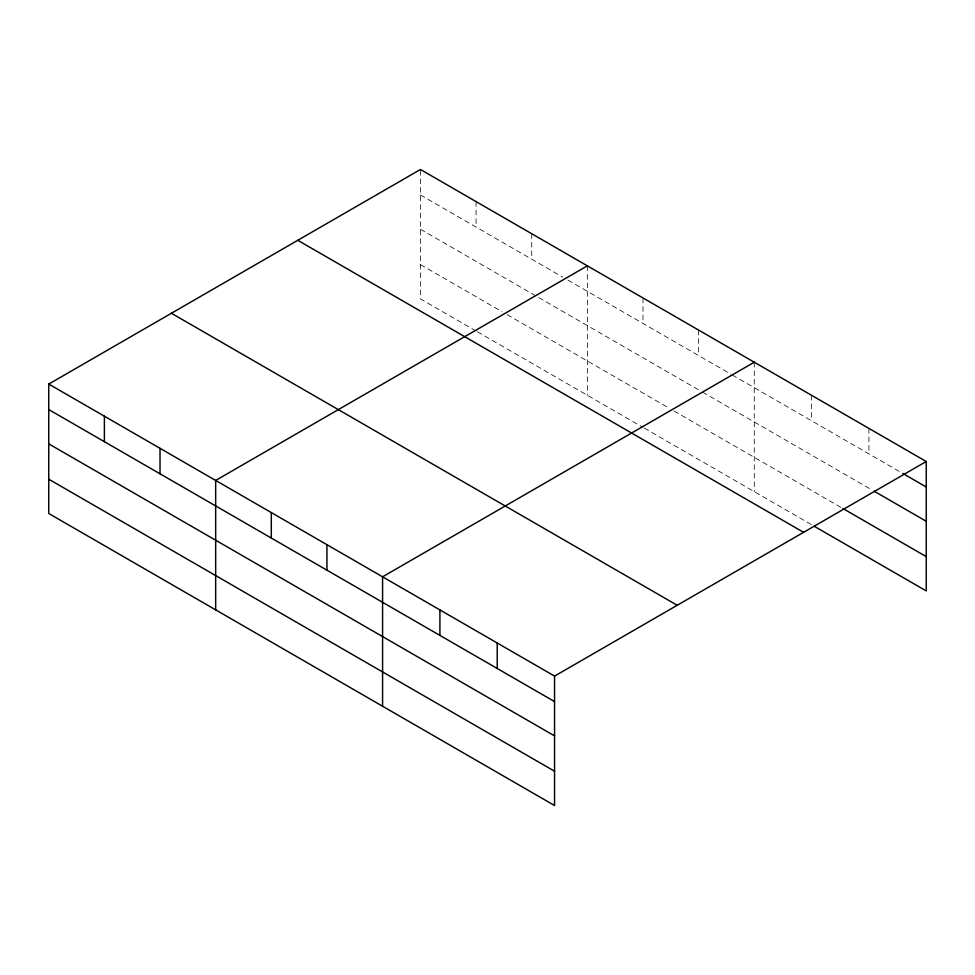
<?xml version="1.0" encoding="UTF-8"?>
<svg xmlns="http://www.w3.org/2000/svg" width="975" height="975" viewBox="0 0 975 975"><rect width="100%" height="100%" fill="white"/><g stroke="black" fill="none" stroke-linecap="round" stroke-linejoin="round"><path stroke-width="0.73" stroke-dasharray="4.88 3.66" d="M476.08 331.025L420.444 298.898L420.444 169.479M420.444 194.963L562.782 277.132M567.95 280.118L730.982 374.254M732.274 374.997L901.497 472.692M420.444 229.259L701.22 391.365M702.524 392.108L871.528 489.694M420.444 264.603L501.967 311.659M507.134 314.645L668.874 408.025M674.054 411.023L841.571 507.731M477.372 331.768L643 427.391M644.292 428.135L811.602 524.733M868.92 428.403L868.92 453.887M811.602 395.314L811.602 420.786M754.272 362.212L754.272 491.632M698.636 330.098L698.636 355.57M643 297.972L643 323.456M587.364 265.846L587.364 395.265M531.728 233.732L531.728 259.204M476.08 201.606L476.08 227.077"/><path stroke-width="1.46" d="M554.556 735.881L554.556 676.102L48.75 384.077L48.75 513.496L554.556 805.521L554.556 735.881L48.75 443.857M814.21 526.232L926.25 590.923L926.25 461.504L420.444 169.479L48.75 384.077M587.364 265.846L215.67 480.443L215.67 609.862M754.272 362.212L382.578 576.81L382.578 706.229M554.556 676.102L926.25 461.504M902.801 473.448L926.25 486.988M874.136 491.193L926.25 521.284M842.863 508.487L926.25 556.628M297.789 240.301L803.595 532.326M171.405 313.255L677.211 605.28M48.75 409.561L554.556 701.586M48.75 479.2L554.556 771.225M497.226 643L497.226 668.484M439.908 609.911L439.908 635.383M326.942 544.696L326.942 570.168M271.306 512.57L271.306 538.042M160.022 448.317L160.022 473.801M104.386 416.203L104.386 441.675"/></g></svg>
